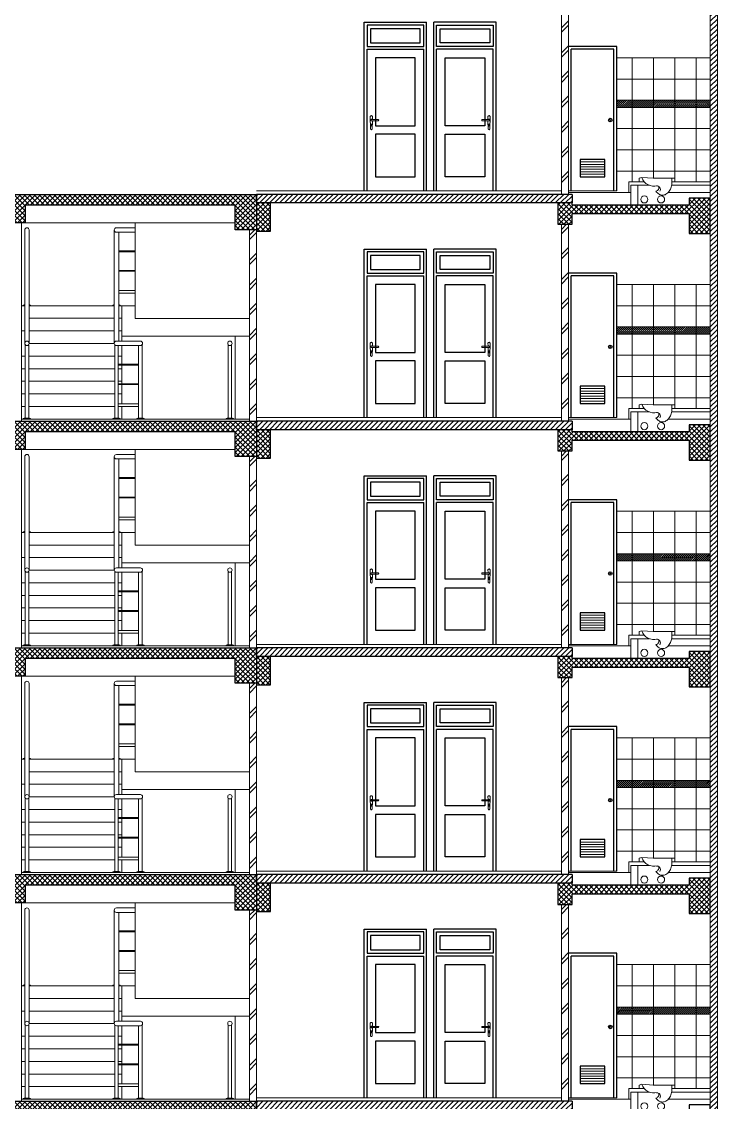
# Model space of a CAD drawing. Header units: millimetres. Extents: x -16 to 103, y -17 to 67.
# Drawn here: x 64.94 to 74.75, y 35.96 to 51.21 of the extents above; entities that cross this region are included whole.
import ezdxf

# ---------------------------------------------------------------- set-up
doc = ezdxf.new("R2010")
doc.units = ezdxf.units.MM
for name, color, linetype, lineweight in [('ars', 11, 'Continuous', 0), ('BLK', 1, 'Continuous', 30), ('lan', 7, 'Continuous', 15), ('SANITAIR', 15, 'Continuous', 9), ('tem', 5, 'Continuous', 20)]:
    doc.layers.add(name, color=color, linetype=linetype, lineweight=lineweight)
doc.layers.add('Kusen', color=30, linetype='Continuous')
pattern_1 = [(45, (0, 32), (-0.03535534, 0.03535534), []), (135, (0, 32), (-0.03535534, -0.03535534), [])]
pattern_2 = [(45, (0, 35.2), (-0.03535534, 0.03535534), []), (135, (0, 35.2), (-0.03535534, -0.03535534), [])]
pattern_3 = [(45, (0, 38.4), (-0.03535534, 0.03535534), []), (135, (0, 38.4), (-0.03535534, -0.03535534), [])]
pattern_4 = [(45, (0, 41.6), (-0.03535534, 0.03535534), []), (135, (0, 41.6), (-0.03535534, -0.03535534), [])]

# ---------------------------------------------------------------- blocks, each defined once
blk = doc.blocks.new('GAGANG PINTU')
at = {"ltscale": 0.2}
for points in [[(1350.01, 1379.82, -1), (1350.01, 1379.836), (1350.106, 1379.836, -1), (1350.106, 1379.82), (1350.01, 1379.82)], [(1350.091, 1379.836), (1350.09, 1379.884), (1350.094, 1379.884, -0.666667), (1350.118, 1379.884), (1350.122, 1379.884), (1350.118, 1379.7), (1350.114, 1379.7, -1), (1350.098, 1379.7), (1350.094, 1379.7), (1350.091, 1379.82)]]:
    blk.add_lwpolyline(points, format="xyb", dxfattribs=at)
at = {"lineweight": 0, "ltscale": 0.2}
blk.add_lwpolyline([(1350.102, 1379.758, -3.732051), (1350.11, 1379.758), (1350.11, 1379.748, -1), (1350.102, 1379.748), (1350.102, 1379.758)], format="xyb", dxfattribs=at)
blk.add_lwpolyline([(1350.105, 1379.768), (1350.107, 1379.768), (1350.107, 1379.76), (1350.105, 1379.76)], close=True, dxfattribs=at)
blk.add_circle((1350.106, 1379.764), 0.0072, dxfattribs=at)
blk.add_arc((1350.106, 1379.828), 0.012, 221.8103, 138.1897, dxfattribs=at)
blk = doc.blocks.new('Sswc2')
for p, q in [((-0.465, 0.01), (-0.505, 0)), ((-0.505, -0.05), (-0.505, 0)), ((-0.306, 0), (-0.465, 0.01)), ((-0.306, 0), (0, 0)), ((-0.04, 0), (-0.04, -0.05)), ((0, 0), (0, -0.05)), ((-0.433, -0.05), (-0.505, -0.05)), ((-0.04, -0.05), (0, -0.05))]:
    blk.add_line(p, q)
blk.add_lwpolyline([(-0.04, -0.05, -0.070615), (-0.051, -0.125, -0.082272), (-0.079, -0.184, -0.106848), (-0.125, -0.227, -0.134472), (-0.173, -0.24, -0.134472), (-0.221, -0.227, -0.106848), (-0.267, -0.184, -0.006572)], format="xyb")
for centre, radius, start, end in [((-0.294, 0.069), 0.181, 199.1507, 284.8781), ((-0.277, -0.131), 0.0539, 281.0512, 16.0423), ((-0.254, -0.159), 0.0509, 329.5758, 97.5426)]:
    blk.add_arc(centre, radius, start, end)
blk = doc.blocks.new('typikal-2')
at = {"layer": 'ars', "linetype": 'ByBlock'}
h = blk.add_hatch(dxfattribs=at)
h.set_pattern_fill('_USER', color=256, scale=0.02, angle=45, pattern_type=0)
h.set_pattern_definition([(45, (-15.215, -6.97), (-0.014142136, 0.014142136), [])])
h.paths.add_polyline_path([(6.45, 1.23), (6.45, 1.33), (5.13, 1.33), (5.13, 1.23)])
at = {"layer": 'ars'}
for p, q in [((5.13, 1.93), (6.45, 1.93)), ((5.35, 0.18), (5.35, 1.93)), ((5.65, 0.23), (5.65, 1.93)), ((5.95, 0.18), (5.95, 1.93)), ((6.25, 0.18), (6.25, 1.93)), ((5.13, 1.63), (6.45, 1.63)), ((5.13, 1.33), (6.45, 1.33)), ((5.13, 1.23), (6.45, 1.23)), ((5.13, 0.93), (6.45, 0.93)), ((5.13, 0.63), (6.45, 0.63)), ((4.615, 0.46), (4.965, 0.46)), ((4.615, 0.425), (4.965, 0.425)), ((4.615, 0.39), (4.965, 0.39)), ((4.615, 0.355), (4.965, 0.355)), ((4.615, 0.32), (4.965, 0.32)), ((5.13, 0.33), (6.45, 0.33)), ((4.615, 0.285), (4.965, 0.285))]:
    blk.add_line(p, q, dxfattribs=at)
at = {"layer": 'BLK', "ltscale": 2}
blk.add_line((0.05, 3.08), (0.05, 3.2), dxfattribs=at)
at = {"layer": 'BLK', "linetype": 'Continuous', "ltscale": 2}
for p, q in [((4.5, 3.2), (0.05, 3.2)), ((4.5, 3.08), (0.05, 3.08)), ((4.5, 3.2), (4.5, 3.08))]:
    blk.add_line(p, q, dxfattribs=at)
at = {"layer": 'BLK'}
blk.add_lwpolyline([(0.05, 2.68), (0.25, 2.68), (0.25, 3.08), (0.05, 3.08)], close=True, dxfattribs=at)
for points in [[(4.5, 3.05), (4.5, 3.08), (4.3, 3.08), (4.3, 2.78), (4.5, 2.78), (4.5, 2.93)], [(4.5, 2.93), (6.15, 2.93), (6.15, 2.65), (6.45, 2.65), (6.45, 3.15), (6.15, 3.15), (6.15, 3.05), (4.5, 3.05)]]:
    blk.add_lwpolyline(points, dxfattribs=at)
at = {"layer": 'Kusen'}
for p, q in [((1.57, 0.05), (1.57, 2.43)), ((1.57, 2.43), (2.45, 2.43)), ((2.45, 0.05), (2.45, 2.43)), ((3.43, 2.43), (2.55, 2.43)), ((2.55, 0.05), (2.55, 2.43)), ((3.43, 0.05), (3.43, 2.43)), ((1.61, 0.05), (1.61, 2.05)), ((1.61, 2.05), (2.41, 2.05)), ((2.41, 0.05), (2.41, 2.05)), ((2.59, 0.05), (2.59, 2.05)), ((3.39, 2.05), (2.59, 2.05)), ((3.39, 0.05), (3.39, 2.05)), ((5.13, 2.09), (4.45, 2.09)), ((5.09, 2.05), (4.49, 2.05)), ((4.49, 0.05), (4.49, 2.05)), ((5.09, 0.05), (5.09, 2.05)), ((5.13, 0.05), (5.13, 2.09))]:
    blk.add_line(p, q, dxfattribs=at)
for points in [[(2.41, 2.39), (1.61, 2.39), (1.61, 2.09), (2.41, 2.09)], [(2.36, 2.34), (1.66, 2.34), (1.66, 2.14), (2.36, 2.14)], [(2.59, 2.39), (3.39, 2.39), (3.39, 2.09), (2.59, 2.09)], [(2.64, 2.34), (3.34, 2.34), (3.34, 2.14), (2.64, 2.14)], [(1.73, 1.93), (1.73, 0.97), (2.29, 0.97), (2.29, 1.93)], [(3.27, 1.93), (3.27, 0.97), (2.71, 0.97), (2.71, 1.93)], [(1.73, 0.85), (1.73, 0.25), (2.29, 0.25), (2.29, 0.85)], [(3.27, 0.85), (3.27, 0.25), (2.71, 0.25), (2.71, 0.85)], [(4.615, 0.25), (4.965, 0.25), (4.965, 0.495), (4.615, 0.495)]]:
    blk.add_lwpolyline(points, close=True, dxfattribs=at)
for radius in [0.025, 0.005]:
    blk.add_circle((5.04, 1.05), radius, dxfattribs=at)
at = {"layer": 'lan'}
for p, q in [((5.3, 0.03), (5.3, 0.18)), ((5.3, 0.18), (5.52, 0.18)), ((5.91, 0.18), (6.45, 0.18)), ((0.05, 0.05), (4.35, 0.05)), ((4.45, 0.05), (5.13, 0.05)), ((4.45, 0.03), (5.33, 0.03)), ((5.43, 0.13), (5.592, 0.13)), ((5.858, 0.03), (6.45, 0.03)), ((5.905, 0.13), (6.45, 0.13))]:
    blk.add_line(p, q, dxfattribs=at)
for centre in [(5.52, -0.07), (5.756, -0.07)]:
    blk.add_circle(centre, 0.05, dxfattribs=at)
at = {"layer": 'tem'}
for p, q in [((4.35, 2.78), (4.35, 0)), ((4.45, 0), (4.45, 2.78)), ((5.33, -0.15), (5.33, 0.13)), ((5.33, 0.13), (5.43, 0.13)), ((5.43, -0.15), (5.43, 0.13))]:
    blk.add_line(p, q, dxfattribs=at)
at = {"layer": 'ars', "extrusion": (0, 0, -1), "zscale": -1, "rotation": 359.9999927123874}
blk.add_blockref('GAGANG PINTU', (-1351.776, -1378.778), dxfattribs=at)
at = {"layer": 'ars', "extrusion": (0, 0, -1), "xscale": -1, "zscale": -1, "rotation": 7.287612593387394e-06}
blk.add_blockref('GAGANG PINTU', (1346.776, -1378.778), dxfattribs=at)
at = {"layer": 'SANITAIR'}
blk.add_blockref('Sswc2', (5.95, 0.23), dxfattribs=at)

msp = doc.modelspace()

# ---------------------------------------------------------------- hatches: boundary and pattern name
at = {"layer": 'ars'}
h = msp.add_hatch(dxfattribs=at)
h.set_pattern_fill('_USER', color=256, scale=0.05, angle=45, pattern_type=0)
h.set_pattern_definition([(45, (-75, 3.89), (-0.035355339, 0.035355339), [])])
h.paths.add_polyline_path([(74.75, 3.825), (74.65, 3.825), (74.65, 53.305), (74.75, 53.305)])
h = msp.add_hatch(dxfattribs=at)
h.set_pattern_fill('TEMBOK', color=256, scale=0.25)
h.set_pattern_definition([(45, (17.2, 48.81), (-0.1767767, 0.1767767), []), (45, (17.2625, 48.81), (-0.1767767, 0.1767767), [])])
h.paths.add_polyline_path([(72.65, 48.775), (72.55, 48.775), (72.55, 51.855), (72.65, 51.855)])
at = {"layer": 'ars', "linetype": 'ByBlock'}
h = msp.add_hatch(dxfattribs=at)
h.set_pattern_fill('_USER', color=256, scale=0.02, angle=45, pattern_type=0)
h.set_pattern_definition([(45, (52.985, 41.805), (-0.014142136, 0.014142136), [])])
h.paths.add_polyline_path([(74.65, 50.005), (74.65, 50.105), (73.33, 50.105), (73.33, 50.005)])
at = {"layer": 'ars'}
h = msp.add_hatch(dxfattribs=at)
h.set_pattern_fill('_USER', color=256, scale=0.05, angle=45, double=1, pattern_type=0)
h.set_pattern_definition([(45, (0, 44.8), (-0.03535534, 0.03535534), []), (135, (0, 44.8), (-0.03535534, -0.03535534), [])])
h.paths.add_polyline_path([(68.25, 48.775), (68.25, 48.275), (67.95, 48.275), (67.95, 48.625), (64.9878, 48.625), (64.9878, 48.375), (64.7878, 48.375), (64.7878, 48.625), (62.25, 48.625), (62.25, 48.275), (61.95, 48.275), (61.95, 48.775)])
h = msp.add_hatch(dxfattribs=at)
h.set_pattern_fill('_USER', color=256, scale=0.05, angle=45, pattern_type=0)
h.set_pattern_definition([(45, (0, 41.6), (-0.03535534, 0.03535534), [])])
h.paths.add_polyline_path([(72.7, 48.775), (68.25, 48.775), (68.25, 48.655), (72.7, 48.655)])
h = msp.add_hatch(dxfattribs=at)
h.set_pattern_fill('_USER', color=256, scale=0.05, angle=45, double=1, pattern_type=0)
h.set_pattern_definition(pattern_4)
h.paths.add_polyline_path([(74.65, 48.725), (74.35, 48.725), (74.35, 48.625), (72.7, 48.625), (72.7, 48.655), (72.5, 48.655), (72.5, 48.355), (72.7, 48.355), (72.7, 48.505), (74.35, 48.505), (74.35, 48.225), (74.65, 48.225)])
h = msp.add_hatch(dxfattribs=at)
h.set_pattern_fill('_USER', color=256, scale=0.05, angle=45, double=1, pattern_type=0)
h.set_pattern_definition(pattern_4)
h.paths.add_polyline_path([(68.45, 48.655), (68.25, 48.655), (68.25, 48.275), (68.25, 48.255), (68.45, 48.255)])
h = msp.add_hatch(dxfattribs=at)
h.set_pattern_fill('TEMBOK', color=256, scale=0.25)
h.set_pattern_definition([(45, (12.8, 45.53), (-0.1767767, 0.1767767), []), (45, (12.8625, 45.53), (-0.1767767, 0.1767767), [])])
h.paths.add_polyline_path([(68.25, 45.575), (68.15, 45.575), (68.15, 48.275), (68.25, 48.275)])
h = msp.add_hatch(dxfattribs=at)
h.set_pattern_fill('TEMBOK', color=256, scale=0.25)
h.set_pattern_definition([(45, (17.2, 45.61), (-0.1767767, 0.1767767), []), (45, (17.2625, 45.61), (-0.1767767, 0.1767767), [])])
h.paths.add_polyline_path([(72.65, 45.575), (72.55, 45.575), (72.55, 48.355), (72.65, 48.355)])
h = msp.add_hatch(dxfattribs=at)
h.set_pattern_fill('_USER', color=256, scale=0.05, angle=45, double=1, pattern_type=0)
h.set_pattern_definition([(45, (0, 41.6), (-0.03535534, 0.03535534), []), (135, (0, 41.6), (-0.03535534, -0.03535534), [])])
h.paths.add_polyline_path([(68.25, 45.575), (68.25, 45.075), (67.95, 45.075), (67.95, 45.425), (64.9878, 45.425), (64.9878, 45.175), (64.7878, 45.175), (64.7878, 45.425), (62.25, 45.425), (62.25, 45.075), (61.95, 45.075), (61.95, 45.575)])
h = msp.add_hatch(dxfattribs=at)
h.set_pattern_fill('_USER', color=256, scale=0.05, angle=45, pattern_type=0)
h.set_pattern_definition([(45, (0, 38.4), (-0.03535534, 0.03535534), [])])
h.paths.add_polyline_path([(72.7, 45.575), (68.25, 45.575), (68.25, 45.455), (72.7, 45.455)])
h = msp.add_hatch(dxfattribs=at)
h.set_pattern_fill('_USER', color=256, scale=0.05, angle=45, double=1, pattern_type=0)
h.set_pattern_definition(pattern_3)
h.paths.add_polyline_path([(74.65, 45.525), (74.35, 45.525), (74.35, 45.425), (72.7, 45.425), (72.7, 45.455), (72.5, 45.455), (72.5, 45.155), (72.7, 45.155), (72.7, 45.305), (74.35, 45.305), (74.35, 45.025), (74.65, 45.025)])
h = msp.add_hatch(dxfattribs=at)
h.set_pattern_fill('_USER', color=256, scale=0.05, angle=45, double=1, pattern_type=0)
h.set_pattern_definition(pattern_3)
h.paths.add_polyline_path([(68.45, 45.455), (68.25, 45.455), (68.25, 45.075), (68.25, 45.055), (68.45, 45.055)])
h = msp.add_hatch(dxfattribs=at)
h.set_pattern_fill('TEMBOK', color=256, scale=0.25)
h.set_pattern_definition([(45, (17.2, 42.41), (-0.1767767, 0.1767767), []), (45, (17.2625, 42.41), (-0.1767767, 0.1767767), [])])
h.paths.add_polyline_path([(72.65, 42.375), (72.55, 42.375), (72.55, 45.155), (72.65, 45.155)])
h = msp.add_hatch(dxfattribs=at)
h.set_pattern_fill('TEMBOK', color=256, scale=0.25)
h.set_pattern_definition([(45, (12.8, 42.33), (-0.1767767, 0.1767767), []), (45, (12.8625, 42.33), (-0.1767767, 0.1767767), [])])
h.paths.add_polyline_path([(68.25, 42.375), (68.15, 42.375), (68.15, 45.075), (68.25, 45.075)])
h = msp.add_hatch(dxfattribs=at)
h.set_pattern_fill('_USER', color=256, scale=0.05, angle=45, double=1, pattern_type=0)
h.set_pattern_definition([(45, (0, 38.4), (-0.03535534, 0.03535534), []), (135, (0, 38.4), (-0.03535534, -0.03535534), [])])
h.paths.add_polyline_path([(68.25, 42.375), (68.25, 41.875), (67.95, 41.875), (67.95, 42.225), (64.9878, 42.225), (64.9878, 41.975), (64.7878, 41.975), (64.7878, 42.225), (62.25, 42.225), (62.25, 41.875), (61.95, 41.875), (61.95, 42.375)])
h = msp.add_hatch(dxfattribs=at)
h.set_pattern_fill('_USER', color=256, scale=0.05, angle=45, pattern_type=0)
h.set_pattern_definition([(45, (0, 35.2), (-0.03535534, 0.03535534), [])])
h.paths.add_polyline_path([(72.7, 42.375), (68.25, 42.375), (68.25, 42.255), (72.7, 42.255)])
h = msp.add_hatch(dxfattribs=at)
h.set_pattern_fill('_USER', color=256, scale=0.05, angle=45, double=1, pattern_type=0)
h.set_pattern_definition(pattern_2)
h.paths.add_polyline_path([(74.65, 42.325), (74.35, 42.325), (74.35, 42.225), (72.7, 42.225), (72.7, 42.255), (72.5, 42.255), (72.5, 41.955), (72.7, 41.955), (72.7, 42.105), (74.35, 42.105), (74.35, 41.825), (74.65, 41.825)])
h = msp.add_hatch(dxfattribs=at)
h.set_pattern_fill('_USER', color=256, scale=0.05, angle=45, double=1, pattern_type=0)
h.set_pattern_definition(pattern_2)
h.paths.add_polyline_path([(68.45, 42.255), (68.25, 42.255), (68.25, 41.875), (68.25, 41.855), (68.45, 41.855)])
h = msp.add_hatch(dxfattribs=at)
h.set_pattern_fill('TEMBOK', color=256, scale=0.25)
h.set_pattern_definition([(45, (17.2, 39.21), (-0.1767767, 0.1767767), []), (45, (17.2625, 39.21), (-0.1767767, 0.1767767), [])])
h.paths.add_polyline_path([(72.65, 39.175), (72.55, 39.175), (72.55, 41.955), (72.65, 41.955)])
h = msp.add_hatch(dxfattribs=at)
h.set_pattern_fill('TEMBOK', color=256, scale=0.25)
h.set_pattern_definition([(45, (12.8, 39.13), (-0.1767767, 0.1767767), []), (45, (12.8625, 39.13), (-0.1767767, 0.1767767), [])])
h.paths.add_polyline_path([(68.25, 39.175), (68.15, 39.175), (68.15, 41.875), (68.25, 41.875)])
h = msp.add_hatch(dxfattribs=at)
h.set_pattern_fill('_USER', color=256, scale=0.05, angle=45, double=1, pattern_type=0)
h.set_pattern_definition(pattern_2)
h.paths.add_polyline_path([(68.25, 39.175), (68.25, 38.675), (67.95, 38.675), (67.95, 39.025), (64.9878, 39.025), (64.9878, 38.775), (64.7878, 38.775), (64.7878, 39.025), (62.25, 39.025), (62.25, 38.675), (61.95, 38.675), (61.95, 39.175)])
h = msp.add_hatch(dxfattribs=at)
h.set_pattern_fill('_USER', color=256, scale=0.05, angle=45, pattern_type=0)
h.set_pattern_definition([(45, (0, 32), (-0.03535534, 0.03535534), [])])
h.paths.add_polyline_path([(72.7, 39.175), (68.25, 39.175), (68.25, 39.055), (72.7, 39.055)])
h = msp.add_hatch(dxfattribs=at)
h.set_pattern_fill('_USER', color=256, scale=0.05, angle=45, double=1, pattern_type=0)
h.set_pattern_definition(pattern_1)
h.paths.add_polyline_path([(68.45, 39.055), (68.25, 39.055), (68.25, 38.675), (68.25, 38.655), (68.45, 38.655)])
h = msp.add_hatch(dxfattribs=at)
h.set_pattern_fill('_USER', color=256, scale=0.05, angle=45, double=1, pattern_type=0)
h.set_pattern_definition(pattern_1)
h.paths.add_polyline_path([(74.65, 39.125), (74.35, 39.125), (74.35, 39.025), (72.7, 39.025), (72.7, 39.055), (72.5, 39.055), (72.5, 38.755), (72.7, 38.755), (72.7, 38.905), (74.35, 38.905), (74.35, 38.625), (74.65, 38.625)])
h = msp.add_hatch(dxfattribs=at)
h.set_pattern_fill('TEMBOK', color=256, scale=0.25)
h.set_pattern_definition([(45, (17.2, 36.01), (-0.1767767, 0.1767767), []), (45, (17.2625, 36.01), (-0.1767767, 0.1767767), [])])
h.paths.add_polyline_path([(72.65, 35.975), (72.55, 35.975), (72.55, 38.755), (72.65, 38.755)])
h = msp.add_hatch(dxfattribs=at)
h.set_pattern_fill('TEMBOK', color=256, scale=0.25)
h.set_pattern_definition([(45, (12.8, 35.93), (-0.1767767, 0.1767767), []), (45, (12.8625, 35.93), (-0.1767767, 0.1767767), [])])
h.paths.add_polyline_path([(68.25, 35.975), (68.15, 35.975), (68.15, 38.675), (68.25, 38.675)])
h = msp.add_hatch(dxfattribs=at)
h.set_pattern_fill('_USER', color=256, scale=0.05, angle=45, double=1, pattern_type=0)
h.set_pattern_definition(pattern_1)
h.paths.add_polyline_path([(68.25, 35.975), (68.25, 35.475), (67.95, 35.475), (67.95, 35.825), (64.9878, 35.825), (64.9878, 35.575), (64.7878, 35.575), (64.7878, 35.825), (62.25, 35.825), (62.25, 35.475), (61.95, 35.475), (61.95, 35.975)])
h = msp.add_hatch(dxfattribs=at)
h.set_pattern_fill('_USER', color=256, scale=0.05, angle=45, pattern_type=0)
h.set_pattern_definition([(45, (0, 28.8), (-0.03535534, 0.03535534), [])])
h.paths.add_polyline_path([(72.7, 35.975), (68.25, 35.975), (68.25, 35.855), (72.7, 35.855)])

# ---------------------------------------------------------------- linework, layer by layer
for p, q in [((73.33, 50.705), (74.65, 50.705)), ((73.55, 48.955), (73.55, 50.705)), ((73.85, 49.005), (73.85, 50.705)), ((74.15, 48.955), (74.15, 50.705)), ((74.45, 48.955), (74.45, 50.705)), ((73.33, 50.405), (74.65, 50.405)), ((73.33, 50.105), (74.65, 50.105)), ((73.33, 50.005), (74.65, 50.005)), ((73.33, 49.705), (74.65, 49.705)), ((73.33, 49.405), (74.65, 49.405)), ((72.815, 49.235), (73.165, 49.235)), ((72.815, 49.2), (73.165, 49.2)), ((72.815, 49.165), (73.165, 49.165)), ((72.815, 49.13), (73.165, 49.13)), ((72.815, 49.095), (73.165, 49.095)), ((72.815, 49.06), (73.165, 49.06)), ((73.33, 49.105), (74.65, 49.105)), ((64.9816, 46.6738), (64.9816, 48.2737)), ((65.0441, 46.6738), (65.0441, 48.2737)), ((66.2441, 46.6738), (66.2441, 48.2737)), ((66.2753, 48.305), (66.5375, 48.305)), ((66.2753, 48.2425), (66.5375, 48.2425)), ((66.3066, 46.705), (66.3066, 48.2425)), ((66.3066, 47.9803), (66.5375, 47.9803)), ((66.3066, 47.9678), (66.5375, 47.9678)), ((66.3066, 47.7035), (66.5375, 47.7035)), ((66.3066, 47.691), (66.5375, 47.691)), ((66.3066, 47.4209), (66.5375, 47.4209)), ((66.3066, 47.3834), (66.5375, 47.3834)), ((64.9616, 47.205), (64.9616, 47.21)), ((64.9666, 47.215), (64.9816, 47.215)), ((64.9797, 47.22), (64.9816, 47.22)), ((65.0441, 47.22), (65.046, 47.22)), ((65.0441, 47.215), (65.0591, 47.215)), ((65.0641, 47.205), (65.0641, 47.21)), ((66.2241, 47.205), (66.2241, 47.21)), ((66.2291, 47.215), (66.2441, 47.215)), ((66.2422, 47.22), (66.2441, 47.22)), ((66.3066, 47.22), (66.3085, 47.22)), ((66.3066, 47.215), (66.3216, 47.215)), ((66.3266, 47.205), (66.3266, 47.21)), ((66.6128, 46.705), (66.2753, 46.705)), ((64.9878, 46.655), (64.9878, 45.62)), ((65.0378, 46.655), (65.0378, 45.62)), ((66.2503, 46.655), (66.2503, 45.62)), ((66.6128, 46.6425), (66.2753, 46.6425)), ((66.3003, 46.6425), (66.3003, 45.62)), ((66.5878, 46.6425), (66.5878, 45.62)), ((66.6378, 46.655), (66.6378, 45.62)), ((67.85, 46.655), (67.85, 45.62)), ((67.9, 46.655), (67.9, 45.62)), ((66.5878, 46.3803), (66.3003, 46.3803)), ((66.5878, 46.3678), (66.3003, 46.3678)), ((66.5878, 46.1035), (66.3003, 46.1035)), ((66.5878, 46.091), (66.3003, 46.091)), ((66.5878, 45.8209), (66.3003, 45.8209)), ((66.5878, 45.7834), (66.3003, 45.7834)), ((65.0591, 45.615), (64.9666, 45.615)), ((65.046, 45.62), (64.9797, 45.62)), ((66.2291, 45.615), (66.3216, 45.615)), ((66.2422, 45.62), (66.3085, 45.62)), ((66.6591, 45.615), (66.5666, 45.615)), ((66.646, 45.62), (66.5797, 45.62)), ((67.9212, 45.615), (67.8287, 45.615)), ((67.9081, 45.62), (67.8419, 45.62)), ((64.9616, 45.605), (64.9616, 45.61)), ((65.0641, 45.605), (65.0641, 45.61)), ((66.2241, 45.605), (66.2241, 45.61)), ((66.3266, 45.605), (66.3266, 45.61)), ((66.5616, 45.605), (66.5616, 45.61)), ((66.6641, 45.605), (66.6641, 45.61)), ((67.8237, 45.605), (67.8237, 45.61)), ((67.9262, 45.605), (67.9262, 45.61)), ((64.9816, 43.4738), (64.9816, 45.0737)), ((65.0441, 43.4738), (65.0441, 45.0737)), ((66.2441, 43.4738), (66.2441, 45.0737)), ((66.2753, 45.105), (66.5375, 45.105)), ((66.2753, 45.0425), (66.5375, 45.0425)), ((66.3066, 43.505), (66.3066, 45.0425)), ((66.3066, 44.7803), (66.5375, 44.7803)), ((66.3066, 44.7678), (66.5375, 44.7678)), ((66.3066, 44.5035), (66.5375, 44.5035)), ((66.3066, 44.491), (66.5375, 44.491)), ((66.3066, 44.2209), (66.5375, 44.2209)), ((66.3066, 44.1834), (66.5375, 44.1834)), ((64.9616, 44.005), (64.9616, 44.01)), ((64.9666, 44.015), (64.9816, 44.015)), ((64.9797, 44.02), (64.9816, 44.02)), ((65.0441, 44.02), (65.046, 44.02)), ((65.0441, 44.015), (65.0591, 44.015)), ((65.0641, 44.005), (65.0641, 44.01)), ((66.2241, 44.005), (66.2241, 44.01)), ((66.2291, 44.015), (66.2441, 44.015)), ((66.2422, 44.02), (66.2441, 44.02)), ((66.3066, 44.02), (66.3085, 44.02)), ((66.3066, 44.015), (66.3216, 44.015)), ((66.3266, 44.005), (66.3266, 44.01)), ((66.6128, 43.505), (66.2753, 43.505)), ((64.9878, 43.455), (64.9878, 42.42)), ((65.0378, 43.455), (65.0378, 42.42)), ((66.2503, 43.455), (66.2503, 42.42)), ((66.6128, 43.4425), (66.2753, 43.4425)), ((66.3003, 43.4425), (66.3003, 42.42)), ((66.5878, 43.4425), (66.5878, 42.42)), ((66.6378, 43.455), (66.6378, 42.42)), ((67.85, 43.455), (67.85, 42.42)), ((67.9, 43.455), (67.9, 42.42)), ((66.5878, 43.1803), (66.3003, 43.1803)), ((66.5878, 43.1678), (66.3003, 43.1678)), ((66.5878, 42.9035), (66.3003, 42.9035)), ((66.5878, 42.891), (66.3003, 42.891)), ((66.5878, 42.6209), (66.3003, 42.6209)), ((66.5878, 42.5834), (66.3003, 42.5834)), ((64.9616, 42.405), (64.9616, 42.41)), ((65.0591, 42.415), (64.9666, 42.415)), ((65.046, 42.42), (64.9797, 42.42)), ((65.0641, 42.405), (65.0641, 42.41)), ((66.2241, 42.405), (66.2241, 42.41)), ((66.2291, 42.415), (66.3216, 42.415)), ((66.2422, 42.42), (66.3085, 42.42)), ((66.3266, 42.405), (66.3266, 42.41)), ((66.5616, 42.405), (66.5616, 42.41)), ((66.6591, 42.415), (66.5666, 42.415)), ((66.646, 42.42), (66.5797, 42.42)), ((66.6641, 42.405), (66.6641, 42.41)), ((67.8237, 42.405), (67.8237, 42.41)), ((67.9212, 42.415), (67.8287, 42.415)), ((67.9081, 42.42), (67.8419, 42.42)), ((67.9262, 42.405), (67.9262, 42.41)), ((64.9816, 40.2737), (64.9816, 41.8737)), ((65.0441, 40.2737), (65.0441, 41.8737)), ((66.2441, 40.2737), (66.2441, 41.8737)), ((66.2753, 41.905), (66.5375, 41.905)), ((66.2753, 41.8425), (66.5375, 41.8425)), ((66.3066, 40.305), (66.3066, 41.8425)), ((66.3066, 41.5803), (66.5375, 41.5803)), ((66.3066, 41.5678), (66.5375, 41.5678)), ((66.3066, 41.3035), (66.5375, 41.3035)), ((66.3066, 41.291), (66.5375, 41.291)), ((66.3066, 41.0209), (66.5375, 41.0209)), ((66.3066, 40.9834), (66.5375, 40.9834)), ((64.9616, 40.805), (64.9616, 40.81)), ((64.9666, 40.815), (64.9816, 40.815)), ((64.9797, 40.82), (64.9816, 40.82)), ((65.0441, 40.82), (65.046, 40.82)), ((65.0441, 40.815), (65.0591, 40.815)), ((65.0641, 40.805), (65.0641, 40.81)), ((66.2241, 40.805), (66.2241, 40.81)), ((66.2291, 40.815), (66.2441, 40.815)), ((66.2422, 40.82), (66.2441, 40.82)), ((66.3066, 40.82), (66.3085, 40.82)), ((66.3066, 40.815), (66.3216, 40.815)), ((66.3266, 40.805), (66.3266, 40.81)), ((66.6128, 40.305), (66.2753, 40.305)), ((64.9878, 40.255), (64.9878, 39.22)), ((65.0378, 40.255), (65.0378, 39.22)), ((66.2503, 40.255), (66.2503, 39.22)), ((66.6128, 40.2425), (66.2753, 40.2425)), ((66.3003, 40.2425), (66.3003, 39.22)), ((66.5878, 40.2425), (66.5878, 39.22)), ((66.6378, 40.255), (66.6378, 39.22)), ((67.85, 40.255), (67.85, 39.22)), ((67.9, 40.255), (67.9, 39.22)), ((66.5878, 39.9803), (66.3003, 39.9803)), ((66.5878, 39.9678), (66.3003, 39.9678)), ((66.5878, 39.7035), (66.3003, 39.7035)), ((66.5878, 39.691), (66.3003, 39.691)), ((66.5878, 39.4209), (66.3003, 39.4209)), ((66.5878, 39.3834), (66.3003, 39.3834)), ((64.9616, 39.205), (64.9616, 39.21)), ((65.0591, 39.215), (64.9666, 39.215)), ((65.046, 39.22), (64.9797, 39.22)), ((65.0641, 39.205), (65.0641, 39.21)), ((66.2241, 39.205), (66.2241, 39.21)), ((66.2291, 39.215), (66.3216, 39.215)), ((66.2422, 39.22), (66.3085, 39.22)), ((66.3266, 39.205), (66.3266, 39.21)), ((66.5616, 39.205), (66.5616, 39.21)), ((66.6591, 39.215), (66.5666, 39.215)), ((66.646, 39.22), (66.5797, 39.22)), ((66.6641, 39.205), (66.6641, 39.21)), ((67.8237, 39.205), (67.8237, 39.21)), ((67.9212, 39.215), (67.8287, 39.215)), ((67.9081, 39.22), (67.8419, 39.22)), ((67.9262, 39.205), (67.9262, 39.21)), ((64.9816, 37.0737), (64.9816, 38.6737)), ((65.0441, 37.0737), (65.0441, 38.6737)), ((66.2441, 37.0737), (66.2441, 38.6737)), ((66.2753, 38.705), (66.5375, 38.705)), ((66.2753, 38.6425), (66.5375, 38.6425)), ((66.3066, 37.105), (66.3066, 38.6425)), ((66.3066, 38.3803), (66.5375, 38.3803)), ((66.3066, 38.3678), (66.5375, 38.3678)), ((66.3066, 38.1035), (66.5375, 38.1035)), ((66.3066, 38.091), (66.5375, 38.091)), ((66.3066, 37.8209), (66.5375, 37.8209)), ((66.3066, 37.7834), (66.5375, 37.7834)), ((64.9616, 37.605), (64.9616, 37.61)), ((64.9666, 37.615), (64.9816, 37.615)), ((64.9797, 37.62), (64.9816, 37.62)), ((65.0441, 37.62), (65.046, 37.62)), ((65.0441, 37.615), (65.0591, 37.615)), ((65.0641, 37.605), (65.0641, 37.61)), ((66.2241, 37.605), (66.2241, 37.61)), ((66.2291, 37.615), (66.2441, 37.615)), ((66.2422, 37.62), (66.2441, 37.62)), ((66.3066, 37.62), (66.3085, 37.62)), ((66.3066, 37.615), (66.3216, 37.615)), ((66.3266, 37.605), (66.3266, 37.61)), ((66.6128, 37.105), (66.2753, 37.105)), ((64.9878, 37.055), (64.9878, 36.02)), ((65.0378, 37.055), (65.0378, 36.02)), ((66.2503, 37.055), (66.2503, 36.02)), ((66.6128, 37.0425), (66.2753, 37.0425)), ((66.3003, 37.0425), (66.3003, 36.02)), ((66.5878, 37.0425), (66.5878, 36.02)), ((66.6378, 37.055), (66.6378, 36.02)), ((67.85, 37.055), (67.85, 36.02)), ((67.9, 37.055), (67.9, 36.02)), ((66.5878, 36.7803), (66.3003, 36.7803)), ((66.5878, 36.7678), (66.3003, 36.7678)), ((66.5878, 36.5035), (66.3003, 36.5035)), ((66.5878, 36.491), (66.3003, 36.491)), ((66.5878, 36.2209), (66.3003, 36.2209)), ((66.5878, 36.1834), (66.3003, 36.1834)), ((64.9616, 36.005), (64.9616, 36.01)), ((65.0591, 36.015), (64.9666, 36.015)), ((65.046, 36.02), (64.9797, 36.02)), ((65.0641, 36.005), (65.0641, 36.01)), ((66.2241, 36.005), (66.2241, 36.01)), ((66.2291, 36.015), (66.3216, 36.015)), ((66.2422, 36.02), (66.3085, 36.02)), ((66.3266, 36.005), (66.3266, 36.01)), ((66.5616, 36.005), (66.5616, 36.01)), ((66.6591, 36.015), (66.5666, 36.015)), ((66.646, 36.02), (66.5797, 36.02)), ((66.6641, 36.005), (66.6641, 36.01)), ((67.8237, 36.005), (67.8237, 36.01)), ((67.9212, 36.015), (67.8287, 36.015)), ((67.9081, 36.02), (67.8419, 36.02)), ((67.9262, 36.005), (67.9262, 36.01))]:
    msp.add_line(p, q, dxfattribs=at)
for centre in [(65.0128, 46.6738), (67.875, 46.6738), (65.0128, 43.4738), (67.875, 43.4738), (65.0128, 40.2737), (67.875, 40.2737), (65.0128, 37.0737), (67.875, 37.0737)]:
    msp.add_circle(centre, 0.0313, dxfattribs=at)
for centre, radius, start, end in [((65.0128, 48.2737), 0.0313, 0, 180), ((66.2753, 48.2737), 0.0312, 90, 270), ((64.9666, 47.21), 0.005, 90, 180), ((64.9797, 47.215), 0.005, 90, 180), ((65.046, 47.215), 0.005, 0, 90), ((65.0591, 47.21), 0.005, 0, 90), ((66.2291, 47.21), 0.005, 90, 180), ((66.2422, 47.215), 0.005, 90, 180), ((66.3085, 47.215), 0.005, 0, 90), ((66.3216, 47.21), 0.005, 0, 90), ((66.2753, 46.6738), 0.0312, 90, 270), ((66.6128, 46.6738), 0.0312, 270, 90), ((64.9666, 45.61), 0.005, 90, 180), ((64.9797, 45.615), 0.005, 90, 180), ((65.046, 45.615), 0.005, 0, 90), ((65.0591, 45.61), 0.005, 0, 90), ((66.2291, 45.61), 0.005, 90, 180), ((66.2422, 45.615), 0.005, 90, 180), ((66.3085, 45.615), 0.005, 0, 90), ((66.3216, 45.61), 0.005, 0, 90), ((66.5666, 45.61), 0.005, 90, 180), ((66.5797, 45.615), 0.005, 90, 180), ((66.646, 45.615), 0.005, 0, 90), ((66.6591, 45.61), 0.005, 0, 90), ((67.8287, 45.61), 0.005, 90, 180), ((67.8419, 45.615), 0.005, 90, 180), ((67.9081, 45.615), 0.005, 0, 90), ((67.9212, 45.61), 0.005, 0, 90), ((65.0128, 45.0737), 0.0313, 0, 180), ((66.2753, 45.0737), 0.0312, 90, 270), ((64.9666, 44.01), 0.005, 90, 180), ((64.9797, 44.015), 0.005, 90, 180), ((65.046, 44.015), 0.005, 0, 90), ((65.0591, 44.01), 0.005, 0, 90), ((66.2291, 44.01), 0.005, 90, 180), ((66.2422, 44.015), 0.005, 90, 180), ((66.3085, 44.015), 0.005, 0, 90), ((66.3216, 44.01), 0.005, 0, 90), ((66.2753, 43.4738), 0.0312, 90, 270), ((66.6128, 43.4738), 0.0312, 270, 90), ((64.9666, 42.41), 0.005, 90, 180), ((64.9797, 42.415), 0.005, 90, 180), ((65.046, 42.415), 0.005, 0, 90), ((65.0591, 42.41), 0.005, 0, 90), ((66.2291, 42.41), 0.005, 90, 180), ((66.2422, 42.415), 0.005, 90, 180), ((66.3085, 42.415), 0.005, 0, 90), ((66.3216, 42.41), 0.005, 0, 90), ((66.5666, 42.41), 0.005, 90, 180), ((66.5797, 42.415), 0.005, 90, 180), ((66.646, 42.415), 0.005, 0, 90), ((66.6591, 42.41), 0.005, 0, 90), ((67.8287, 42.41), 0.005, 90, 180), ((67.8419, 42.415), 0.005, 90, 180), ((67.9081, 42.415), 0.005, 0, 90), ((67.9212, 42.41), 0.005, 0, 90), ((65.0128, 41.8737), 0.0313, 0, 180), ((66.2753, 41.8737), 0.0312, 90, 270), ((64.9666, 40.81), 0.005, 90, 180), ((64.9797, 40.815), 0.005, 90, 180), ((65.046, 40.815), 0.005, 0, 90), ((65.0591, 40.81), 0.005, 0, 90), ((66.2291, 40.81), 0.005, 90, 180), ((66.2422, 40.815), 0.005, 90, 180), ((66.3085, 40.815), 0.005, 0, 90), ((66.3216, 40.81), 0.005, 0, 90), ((66.2753, 40.2737), 0.0312, 90, 270), ((66.6128, 40.2737), 0.0312, 270, 90), ((64.9666, 39.21), 0.005, 90, 180), ((64.9797, 39.215), 0.005, 90, 180), ((65.046, 39.215), 0.005, 0, 90), ((65.0591, 39.21), 0.005, 0, 90), ((66.2291, 39.21), 0.005, 90, 180), ((66.2422, 39.215), 0.005, 90, 180), ((66.3085, 39.215), 0.005, 0, 90), ((66.3216, 39.21), 0.005, 0, 90), ((66.5666, 39.21), 0.005, 90, 180), ((66.5797, 39.215), 0.005, 90, 180), ((66.646, 39.215), 0.005, 0, 90), ((66.6591, 39.21), 0.005, 0, 90), ((67.8287, 39.21), 0.005, 90, 180), ((67.8419, 39.215), 0.005, 90, 180), ((67.9081, 39.215), 0.005, 0, 90), ((67.9212, 39.21), 0.005, 0, 90), ((65.0128, 38.6737), 0.0313, 0, 180), ((66.2753, 38.6737), 0.0312, 90, 270), ((64.9666, 37.61), 0.005, 90, 180), ((64.9797, 37.615), 0.005, 90, 180), ((65.046, 37.615), 0.005, 0, 90), ((65.0591, 37.61), 0.005, 0, 90), ((66.2291, 37.61), 0.005, 90, 180), ((66.2422, 37.615), 0.005, 90, 180), ((66.3085, 37.615), 0.005, 0, 90), ((66.3216, 37.61), 0.005, 0, 90), ((66.2753, 37.0737), 0.0312, 90, 270), ((66.6128, 37.0737), 0.0312, 270, 90), ((64.9666, 36.01), 0.005, 90, 180), ((64.9797, 36.015), 0.005, 90, 180), ((65.046, 36.015), 0.005, 0, 90), ((65.0591, 36.01), 0.005, 0, 90), ((66.2291, 36.01), 0.005, 90, 180), ((66.2422, 36.015), 0.005, 90, 180), ((66.3085, 36.015), 0.005, 0, 90), ((66.3216, 36.01), 0.005, 0, 90), ((66.5666, 36.01), 0.005, 90, 180), ((66.5797, 36.015), 0.005, 90, 180), ((66.646, 36.015), 0.005, 0, 90), ((66.6591, 36.01), 0.005, 0, 90), ((67.8287, 36.01), 0.005, 90, 180), ((67.8419, 36.015), 0.005, 90, 180), ((67.9081, 36.015), 0.005, 0, 90), ((67.9212, 36.01), 0.005, 0, 90)]:
    msp.add_arc(centre, radius, start, end, dxfattribs=at)
at = {"layer": 'BLK'}
for points in [[(68.25, 48.775), (68.25, 48.275), (67.95, 48.275), (67.95, 48.625), (64.9878, 48.625), (64.9878, 48.375), (64.7878, 48.375), (64.7878, 48.625), (62.25, 48.625), (62.25, 48.275), (61.95, 48.275), (61.95, 48.775)], [(68.25, 45.575), (68.25, 45.075), (67.95, 45.075), (67.95, 45.425), (64.9878, 45.425), (64.9878, 45.175), (64.7878, 45.175), (64.7878, 45.425), (62.25, 45.425), (62.25, 45.075), (61.95, 45.075), (61.95, 45.575)], [(68.25, 42.375), (68.25, 41.875), (67.95, 41.875), (67.95, 42.225), (64.9878, 42.225), (64.9878, 41.975), (64.7878, 41.975), (64.7878, 42.225), (62.25, 42.225), (62.25, 41.875), (61.95, 41.875), (61.95, 42.375)], [(68.25, 39.175), (68.25, 38.675), (67.95, 38.675), (67.95, 39.025), (64.9878, 39.025), (64.9878, 38.775), (64.7878, 38.775), (64.7878, 39.025), (62.25, 39.025), (62.25, 38.675), (61.95, 38.675), (61.95, 39.175)], [(68.25, 35.975), (68.25, 35.475), (67.95, 35.475), (67.95, 35.825), (64.9878, 35.825), (64.9878, 35.575), (64.7878, 35.575), (64.7878, 35.825), (62.25, 35.825), (62.25, 35.475), (61.95, 35.475), (61.95, 35.975)]]:
    msp.add_lwpolyline(points, close=True, dxfattribs=at)
at = {"layer": 'Kusen'}
for p, q in [((69.77, 48.825), (69.77, 51.205)), ((69.77, 51.205), (70.65, 51.205)), ((70.65, 48.825), (70.65, 51.205)), ((71.63, 51.205), (70.75, 51.205)), ((70.75, 48.825), (70.75, 51.205)), ((71.63, 48.825), (71.63, 51.205)), ((69.81, 48.825), (69.81, 50.825)), ((69.81, 50.825), (70.61, 50.825)), ((70.61, 48.825), (70.61, 50.825)), ((70.79, 48.825), (70.79, 50.825)), ((71.59, 50.825), (70.79, 50.825)), ((71.59, 48.825), (71.59, 50.825)), ((73.33, 50.865), (72.65, 50.865)), ((72.69, 48.825), (72.69, 50.825)), ((73.29, 50.825), (72.69, 50.825)), ((73.29, 48.825), (73.29, 50.825)), ((73.33, 48.825), (73.33, 50.865))]:
    msp.add_line(p, q, dxfattribs=at)
for points in [[(70.61, 51.165), (69.81, 51.165), (69.81, 50.865), (70.61, 50.865)], [(70.56, 51.115), (69.86, 51.115), (69.86, 50.915), (70.56, 50.915)], [(70.79, 51.165), (71.59, 51.165), (71.59, 50.865), (70.79, 50.865)], [(70.84, 51.115), (71.54, 51.115), (71.54, 50.915), (70.84, 50.915)], [(69.93, 50.705), (69.93, 49.745), (70.49, 49.745), (70.49, 50.705)], [(71.47, 50.705), (71.47, 49.745), (70.91, 49.745), (70.91, 50.705)], [(69.93, 49.625), (69.93, 49.025), (70.49, 49.025), (70.49, 49.625)], [(71.47, 49.625), (71.47, 49.025), (70.91, 49.025), (70.91, 49.625)], [(72.815, 49.025), (73.165, 49.025), (73.165, 49.27), (72.815, 49.27)]]:
    msp.add_lwpolyline(points, close=True, dxfattribs=at)
for radius in [0.025, 0.005]:
    msp.add_circle((73.24, 49.825), radius, dxfattribs=at)
at = {"layer": 'lan'}
for p, q in [((68.25, 48.825), (72.55, 48.825)), ((72.65, 48.825), (73.33, 48.825)), ((73.5, 48.805), (73.5, 48.955)), ((73.5, 48.955), (73.7199, 48.955)), ((73.63, 48.905), (73.7918, 48.905)), ((74.1053, 48.905), (74.65, 48.905)), ((74.11, 48.955), (74.65, 48.955)), ((72.65, 48.805), (73.53, 48.805)), ((74.0585, 48.805), (74.65, 48.805)), ((67.95, 48.375), (64.9878, 48.375)), ((66.5375, 48.375), (66.5375, 47.025)), ((64.9816, 47.205), (64.9378, 47.205)), ((66.2441, 47.205), (65.0441, 47.205)), ((66.5375, 47.205), (66.3066, 47.205)), ((66.3503, 47.205), (66.3503, 46.705)), ((65.0441, 47.0272), (66.2441, 47.0272)), ((66.3066, 47.0272), (66.3503, 47.0272)), ((68.15, 47.025), (66.5375, 47.025)), ((64.9378, 46.8494), (64.9816, 46.8494)), ((65.0441, 46.8494), (66.2441, 46.8494)), ((66.3066, 46.8494), (66.3503, 46.8494)), ((68.15, 46.775), (66.3503, 46.775)), ((65.0441, 46.6717), (66.2441, 46.6717)), ((66.3503, 46.6425), (66.3503, 46.3803)), ((64.9378, 46.4939), (64.9878, 46.4939)), ((65.0378, 46.4939), (66.2503, 46.4939)), ((66.3003, 46.4939), (66.3503, 46.4939)), ((64.9378, 46.3161), (64.9878, 46.3161)), ((65.0378, 46.3161), (66.2503, 46.3161)), ((66.3003, 46.3161), (66.3503, 46.3161)), ((66.3503, 46.3678), (66.3503, 46.1035)), ((64.9378, 46.1383), (64.9878, 46.1383)), ((65.0378, 46.1383), (66.2503, 46.1383)), ((66.3003, 46.1383), (66.3503, 46.1383)), ((66.3503, 46.091), (66.3503, 45.8209)), ((64.9378, 45.9606), (64.9878, 45.9606)), ((65.0378, 45.9606), (66.2503, 45.9606)), ((66.3003, 45.9606), (66.3503, 45.9606)), ((64.9378, 45.7828), (64.9878, 45.7828)), ((65.0378, 45.7828), (66.2503, 45.7828)), ((66.3003, 45.7828), (66.3503, 45.7828)), ((66.3503, 45.7834), (66.3503, 45.605)), ((64.9378, 45.605), (68.15, 45.605)), ((67.95, 45.175), (64.9878, 45.175)), ((66.5375, 45.175), (66.5375, 43.825)), ((64.9816, 44.005), (64.9378, 44.005)), ((66.2441, 44.005), (65.0441, 44.005)), ((66.5375, 44.005), (66.3066, 44.005)), ((66.3503, 44.005), (66.3503, 43.505)), ((65.0441, 43.8272), (66.2441, 43.8272)), ((66.3066, 43.8272), (66.3503, 43.8272)), ((68.15, 43.825), (66.5375, 43.825)), ((64.9378, 43.6494), (64.9816, 43.6494)), ((65.0441, 43.6494), (66.2441, 43.6494)), ((66.3066, 43.6494), (66.3503, 43.6494)), ((68.15, 43.575), (66.3503, 43.575)), ((65.0441, 43.4717), (66.2441, 43.4717)), ((66.3503, 43.4425), (66.3503, 43.1803)), ((64.9378, 43.2939), (64.9878, 43.2939)), ((65.0378, 43.2939), (66.2503, 43.2939)), ((66.3003, 43.2939), (66.3503, 43.2939)), ((64.9378, 43.1161), (64.9878, 43.1161)), ((65.0378, 43.1161), (66.2503, 43.1161)), ((66.3003, 43.1161), (66.3503, 43.1161)), ((66.3503, 43.1678), (66.3503, 42.9035)), ((64.9378, 42.9383), (64.9878, 42.9383)), ((65.0378, 42.9383), (66.2503, 42.9383)), ((66.3003, 42.9383), (66.3503, 42.9383)), ((66.3503, 42.891), (66.3503, 42.6209)), ((64.9378, 42.7606), (64.9878, 42.7606)), ((65.0378, 42.7606), (66.2503, 42.7606)), ((66.3003, 42.7606), (66.3503, 42.7606)), ((64.9378, 42.5828), (64.9878, 42.5828)), ((65.0378, 42.5828), (66.2503, 42.5828)), ((66.3003, 42.5828), (66.3503, 42.5828)), ((66.3503, 42.5834), (66.3503, 42.405)), ((64.9378, 42.405), (68.15, 42.405)), ((67.95, 41.975), (64.9878, 41.975)), ((66.5375, 41.975), (66.5375, 40.625)), ((64.9816, 40.805), (64.9378, 40.805)), ((66.2441, 40.805), (65.0441, 40.805)), ((66.5375, 40.805), (66.3066, 40.805)), ((66.3503, 40.805), (66.3503, 40.305)), ((65.0441, 40.6272), (66.2441, 40.6272)), ((66.3066, 40.6272), (66.3503, 40.6272)), ((68.15, 40.625), (66.5375, 40.625)), ((64.9378, 40.4494), (64.9816, 40.4494)), ((65.0441, 40.4494), (66.2441, 40.4494)), ((66.3066, 40.4494), (66.3503, 40.4494)), ((68.15, 40.375), (66.3503, 40.375)), ((65.0441, 40.2717), (66.2441, 40.2717)), ((66.3503, 40.2425), (66.3503, 39.9803)), ((64.9378, 40.0939), (64.9878, 40.0939)), ((65.0378, 40.0939), (66.2503, 40.0939)), ((66.3003, 40.0939), (66.3503, 40.0939)), ((64.9378, 39.9161), (64.9878, 39.9161)), ((65.0378, 39.9161), (66.2503, 39.9161)), ((66.3003, 39.9161), (66.3503, 39.9161)), ((66.3503, 39.9678), (66.3503, 39.7035)), ((64.9378, 39.7383), (64.9878, 39.7383)), ((65.0378, 39.7383), (66.2503, 39.7383)), ((66.3003, 39.7383), (66.3503, 39.7383)), ((66.3503, 39.691), (66.3503, 39.4209)), ((64.9378, 39.5606), (64.9878, 39.5606)), ((65.0378, 39.5606), (66.2503, 39.5606)), ((66.3003, 39.5606), (66.3503, 39.5606)), ((64.9378, 39.3828), (64.9878, 39.3828)), ((65.0378, 39.3828), (66.2503, 39.3828)), ((66.3003, 39.3828), (66.3503, 39.3828)), ((66.3503, 39.3834), (66.3503, 39.205)), ((64.9378, 39.205), (68.15, 39.205)), ((67.95, 38.775), (64.9878, 38.775)), ((66.5375, 38.775), (66.5375, 37.425)), ((64.9816, 37.605), (64.9378, 37.605)), ((66.2441, 37.605), (65.0441, 37.605)), ((66.5375, 37.605), (66.3066, 37.605)), ((66.3503, 37.605), (66.3503, 37.105)), ((65.0441, 37.4272), (66.2441, 37.4272)), ((66.3066, 37.4272), (66.3503, 37.4272)), ((68.15, 37.425), (66.5375, 37.425)), ((64.9378, 37.2494), (64.9816, 37.2494)), ((65.0441, 37.2494), (66.2441, 37.2494)), ((66.3066, 37.2494), (66.3503, 37.2494)), ((65.0441, 37.0717), (66.2441, 37.0717)), ((68.15, 37.175), (66.3503, 37.175)), ((66.3503, 37.0425), (66.3503, 36.7803)), ((64.9378, 36.8939), (64.9878, 36.8939)), ((65.0378, 36.8939), (66.2503, 36.8939)), ((66.3003, 36.8939), (66.3503, 36.8939)), ((66.3503, 36.7678), (66.3503, 36.5035)), ((64.9378, 36.7161), (64.9878, 36.7161)), ((65.0378, 36.7161), (66.2503, 36.7161)), ((66.3003, 36.7161), (66.3503, 36.7161)), ((64.9378, 36.5383), (64.9878, 36.5383)), ((65.0378, 36.5383), (66.2503, 36.5383)), ((66.3003, 36.5383), (66.3503, 36.5383)), ((66.3503, 36.491), (66.3503, 36.2209)), ((64.9378, 36.3606), (64.9878, 36.3606)), ((65.0378, 36.3606), (66.2503, 36.3606)), ((66.3003, 36.3606), (66.3503, 36.3606)), ((64.9378, 36.1828), (64.9878, 36.1828)), ((65.0378, 36.1828), (66.2503, 36.1828)), ((66.3003, 36.1828), (66.3503, 36.1828)), ((66.3503, 36.1834), (66.3503, 36.005)), ((64.9378, 36.005), (68.15, 36.005))]:
    msp.add_line(p, q, dxfattribs=at)
for centre in [(73.72, 48.705), (73.956, 48.705)]:
    msp.add_circle(centre, 0.05, dxfattribs=at)
at = {"layer": 'tem', "ltscale": 2}
for p, q in [((74.65, 3.825), (74.65, 53.305)), ((74.75, 3.825), (74.75, 53.305))]:
    msp.add_line(p, q, dxfattribs=at)
at = {"layer": 'tem'}
for p, q in [((72.55, 51.855), (72.55, 48.775)), ((72.65, 48.775), (72.65, 51.855)), ((73.53, 48.625), (73.53, 48.905)), ((73.53, 48.905), (73.63, 48.905)), ((73.63, 48.625), (73.63, 48.905)), ((64.9378, 48.375), (64.9378, 45.575)), ((68.15, 48.275), (68.15, 45.575)), ((68.25, 48.275), (68.25, 45.575)), ((64.9378, 45.175), (64.9378, 42.375)), ((68.15, 45.075), (68.15, 42.375)), ((68.25, 45.075), (68.25, 42.375)), ((64.9378, 41.975), (64.9378, 39.175)), ((68.15, 41.875), (68.15, 39.175)), ((68.25, 41.875), (68.25, 39.175)), ((64.9378, 38.775), (64.9378, 35.975)), ((68.15, 38.675), (68.15, 35.975)), ((68.25, 38.675), (68.25, 35.975))]:
    msp.add_line(p, q, dxfattribs=at)
at = {"layer": 'tem', "linetype": 'Continuous', "ltscale": 2}
for p, q in [((67.95, 45.605), (67.95, 46.775)), ((67.95, 42.405), (67.95, 43.575)), ((67.95, 39.205), (67.95, 40.375)), ((67.95, 36.005), (67.95, 37.175))]:
    msp.add_line(p, q, dxfattribs=at)

# ---------------------------------------------------------------- block references
at = {"layer": 'ars', "extrusion": (0, 0, -1), "zscale": -1, "rotation": 359.9999927123874}
msp.add_blockref('GAGANG PINTU', (-1419.9762, -1330.0033), dxfattribs=at)
at = {"layer": 'ars', "extrusion": (0, 0, -1), "xscale": -1, "zscale": -1, "rotation": 7.287612593387394e-06}
msp.add_blockref('GAGANG PINTU', (1278.5762, -1330.0033), dxfattribs=at)
at = {"layer": 'lan'}
for p in [(68.2, 45.575), (68.2, 42.375), (68.2, 39.175), (68.2, 35.975), (68.2, 32.775)]:
    msp.add_blockref('typikal-2', p, dxfattribs=at)
at = {"layer": 'SANITAIR'}
msp.add_blockref('Sswc2', (74.15, 49.005), dxfattribs=at)

doc.saveas('drawing.dxf')
